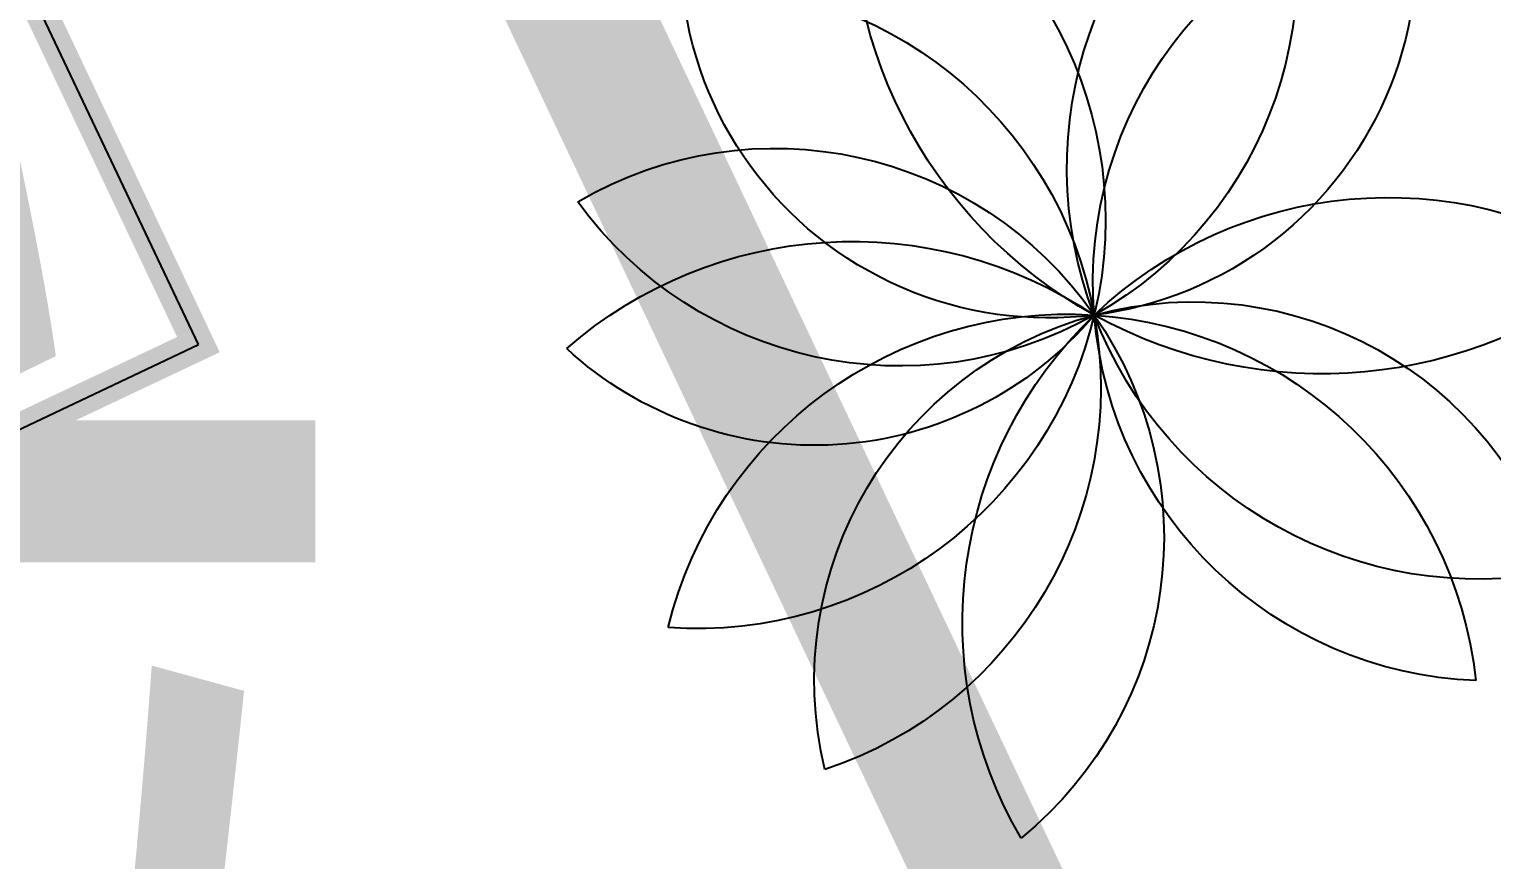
# Model space of a CAD drawing. Extents: x -809667 to 586099, y 3084146 to 3634412.
# Drawn here: x 381286.826 to 381288.653, y 3086162.399 to 3086163.437 of the extents above; entities that cross this region are included whole.
import ezdxf
from ezdxf.enums import TextEntityAlignment as Align

# ---------------------------------------------------------------- set-up
doc = ezdxf.new("R2010")
doc.units = 0
doc.header["$LTSCALE"] = 0.5
doc.header["$PDSIZE"] = 0.2
doc.layers.get('0').update_dxf_attribs({"linetype": 'CONTINUOUS'})
for name, color, linetype in [('EQUIP-箱柜', 3, 'CONTINUOUS'), ('WIRE-动力', 2, 'CONTINUOUS'), ('文字', 7, 'CONTINUOUS'), ('树', 3, 'CONTINUOUS')]:
    doc.layers.add(name, color=color, linetype=linetype)
doc.styles.add('-宋体', font='', dxfattribs={"width": 0.6})
doc.styles.add('_TEL_ATTDEF', font='GBENOR', dxfattribs={"width": 0.8, "height": 3, "bigfont": 'GBCBIG'})
doc.styles.add('_TEL_DIM', font='SIMPLEX', dxfattribs={"width": 0.8, "height": 3.5, "bigfont": 'HZTXT'})
doc.styles.get('-宋体').set_extended_font_data('NSimSun')

# ---------------------------------------------------------------- blocks, each defined once
blk = doc.blocks.new('A$C46A015EA')
at = {"layer": '树', "color": 0, "linetype": 'Continuous'}
for centre, radius, start, end in [((1.328277448570589, 4.095682536164531), 1.968514888644214, 227.5643602907298, 31.33046456801844), ((0.7978068925440311, 3.475199742155382), 1.995497206930466, 251.8162878149976, 53.74900404286834), ((3.771432636640384, 4.187796968661132), 2.005270993495187, 153.4395561018976, 313.5860668524238), ((4.10133335077262, 3.626104526469135), 1.849611997301696, 126.1690521173099, 303.0485962889937), ((2.089858674022253, 4.410660966124851), 1.899156486097546, 199.3600989547724, 10.49098676751998), ((4.644434998219367, 2.796240558862337), 2.077176582558313, 109.3184193429251, 262.8778000874186), ((0.7959835630026646, 2.582084672991186), 1.783040529042607, 359.7909620154177, 92.47149036351864), ((2.814427170102135, 4.681847163214115), 2.119382897440742, 188.639863531958, 263.6225893936008), ((0.7621837543701986, 1.898581264584209), 1.938863646239947, 297.0245178559516, 103.8489218625483), ((1.256922007392859, 1.359988239419181), 1.795991241955179, 310.7788533622169, 134.4148965425371), ((3.956529017450521, 1.20375618012622), 1.944081171975762, 51.98022659403217, 218.2570771471492), ((3.546157464734279, 0.814868837580434), 2.008848372434114, 38.87775571698307, 198.6815735561641), ((2.129937340272591, 0.326289453136269), 2.293681266655, 10.26666077489544, 147.1518390480889)]:
    blk.add_arc(centre, radius, start, end, dxfattribs=at)
blk = doc.blocks.new('23424')
at = {"layer": '文字', "color": 8, "linetype": 'Continuous'}
for points, knots in [([(382033.1769420303, 3087699.248516113), (382034.4779586239, 3087697.7916629), (382036.7482498289, 3087695.249453361), (382033.26883866, 3087689.089056215), (382041.6724595816, 3087683.40146323), (382037.7710699415, 3087678.033797118), (382035.8946429618, 3087675.452136652), (382035.8946428625, 3087675.452136515), (382035.8946427632, 3087675.452136378), (382035.8946426639, 3087675.452136242), (382035.2374800504, 3087674.547986749), (382034.580317437, 3087673.643837256), (382033.9231548235, 3087672.739687763)], [0, 0, 0, 0, 5.241041887431607, 9.14564229660585, 17.99563365419748, 26.19649752088996, 26.19649752088996, 26.19649752088996, 26.19649795491676, 26.19649795491676, 26.19649795491676, 29.06860591620926, 29.06860591620926, 29.06860591620926, 29.06860591620926]), ([(382032.7294183201, 3087698.848863102), (382032.9304657649, 3087698.623734063), (382033.1296940208, 3087698.400612533), (382033.7072033214, 3087697.735693409), (382034.0650485996, 3087697.297866966), (382034.5813445289, 3087696.536415526), (382034.7666229231, 3087696.210557512), (382035.0370851192, 3087695.566221674), (382035.1209611345, 3087695.249205237), (382035.1610364622, 3087694.74390053), (382035.1544099021, 3087694.55602751), (382035.1004158845, 3087694.144731197), (382035.0536221627, 3087693.925776185), (382034.8775569441, 3087693.247903927), (382034.7116428411, 3087692.763184824), (382034.4890794061, 3087691.949884151), (382034.4153963563, 3087691.635782075), (382034.3379415458, 3087691.05334826), (382034.3250760866, 3087690.785561935), (382034.35413102, 3087690.264334165), (382034.3936381113, 3087690.009099019), (382034.6251636422, 3087689.03920519), (382034.9604826279, 3087688.373612704), (382035.7527104931, 3087687.110275225), (382036.212308401, 3087686.510281601), (382037.0974587725, 3087685.344390012), (382037.5228866916, 3087684.778319146), (382038.0500682542, 3087683.906612128), (382038.2129315048, 3087683.589070553), (382038.4631882104, 3087682.93135385), (382038.5339502321, 3087682.59749798), (382038.5695022728, 3087681.900287123), (382038.5343921891, 3087681.540967432), (382038.2929744019, 3087680.454204916), (382037.9561227176, 3087679.692043291), (382037.0546065773, 3087678.116986926), (382036.4922700223, 3087677.305048974), (382035.7380919818, 3087676.257268682), (382035.5739661346, 3087676.031454332), (382035.4092990047, 3087675.804898956), (382035.4068665943, 3087675.801552352), (382035.4044340657, 3087675.798205587), (382035.4020015371, 3087675.794858821), (382034.8102743575, 3087674.980737986), (382034.2185471778, 3087674.166617151), (382033.6268199981, 3087673.352496317)], [0, 0, 0, 0, 0.8099036432257772, 0.8099036432257772, 2.429710929677332, 2.429710929677332, 3.668370011875484, 3.668370011875484, 4.926642271919691, 4.926642271919691, 5.673721875148093, 5.673721875148093, 6.420801478376495, 6.420801478376495, 7.887994829765267, 7.887994829765267, 8.767826541488324, 8.767826541488324, 9.468061201558202, 9.468061201558202, 10.16829586162808, 10.16829586162808, 12.19741982035138, 12.19741982035138, 14.22654377907468, 14.22654377907468, 16.25566773779797, 16.25566773779797, 17.46119650358358, 17.46119650358358, 18.83630656972571, 18.83630656972571, 20.21141663586784, 20.21141663586784, 22.84411724529091, 22.84411724529091, 25.47681785471398, 25.47681785471398, 26.19649025920629, 26.19649025920629, 26.19649025920629, 26.20712103096453, 26.20712103096453, 26.20712103096453, 28.79312010440484, 28.79312010440484, 28.79312010440484, 28.79312010440484])]:
    blk.add_open_spline(points, degree=3, knots=knots, dxfattribs=at)
at = {"layer": '文字', "color": 8, "linetype": 'Continuous', "xscale": -0.2560000000000002, "yscale": 0.2560000000000001, "zscale": 0.2560000000000001, "rotation": 139.7590933901361}
blk.add_blockref('A$C46A015EA', (382033.7369076581, 3087691.717344001), dxfattribs=at)
at = {"layer": '文字', "color": 8, "linetype": 'Continuous', "style": '-宋体', "width": 0.6}
blk.add_text('生态停车位', height=1.784335443037975, dxfattribs=at).set_placement((382025.6659166787, 3087689.054504038))
blk = doc.blocks.new('$equip$00002708')
for p, q in [((-0.75, 0.5999999999994543), (-0.75, 0)), ((0.75, 0.5999999999994543), (-0.75, 0.5999999999994543)), ((0.75, 0), (0.75, 0.5999999999994543)), ((-0.75, 0), (0.75, 0))]:
    blk.add_line(p, q)
at = {"const_width": 0.04}
blk.add_lwpolyline([(-0.75, 0.5999999999994543), (-0.75, 0), (0.75, 0), (0.75, 0.5999999999994543), (-0.75, 0.5999999999994543), (-0.75, 0)], dxfattribs=at)
for p in [(0, 0.5999999999994543), (-0.75, 0.3000000000001819), (0.75, 0.3000000000001819), (0, 0)]:
    blk.add_point(p)
at = {"color": 7, "style": '_TEL_DIM'}
blk.add_attdef('$TEXT$', text='', height=0.4, dxfattribs=at).set_placement((1.818989403545856e-12, 0.2999999999992724), align=Align.MIDDLE_CENTER)
at = {"color": 7, "style": '_TEL_DIM', "flags": 1}
for tag in ['REMARK', 'A']:
    blk.add_attdef(tag, text='', height=0.4, dxfattribs=at).set_placement((0, 0), align=Align.MIDDLE_CENTER)

msp = doc.modelspace()

# ---------------------------------------------------------------- linework, layer by layer
at = {"layer": 'WIRE-动力', "linetype": 'Continuous', "const_width": 0.175}
msp.add_lwpolyline([(381284.3518750618, 3086179.707615819), (381280.6518658805, 3086177.956489259), (381292.403014899, 3086153.127124963)], dxfattribs=at)

# ---------------------------------------------------------------- block references
at = {"layer": 'EQUIP-箱柜', "linetype": 'Continuous'}
ref = msp.add_blockref('$equip$00002708', (381286.174474165, 3086163.46425117), dxfattribs=dict(at, rotation=295.3270831913837))
ref.add_attrib('$TEXT$', 'AC', dxfattribs={"layer": '0', "color": 7, "height": 0.4, "rotation": 25.32708319138374, "style": '_TEL_ATTDEF'}).set_placement((381286.4456382971, 3086163.59258672), align=Align.MIDDLE_CENTER)
at = {"layer": '文字', "color": 8, "linetype": 'Continuous'}
msp.add_blockref('23424', (-745.6580644398928, -1527.707586588804), dxfattribs=at)

doc.saveas('drawing.dxf')
